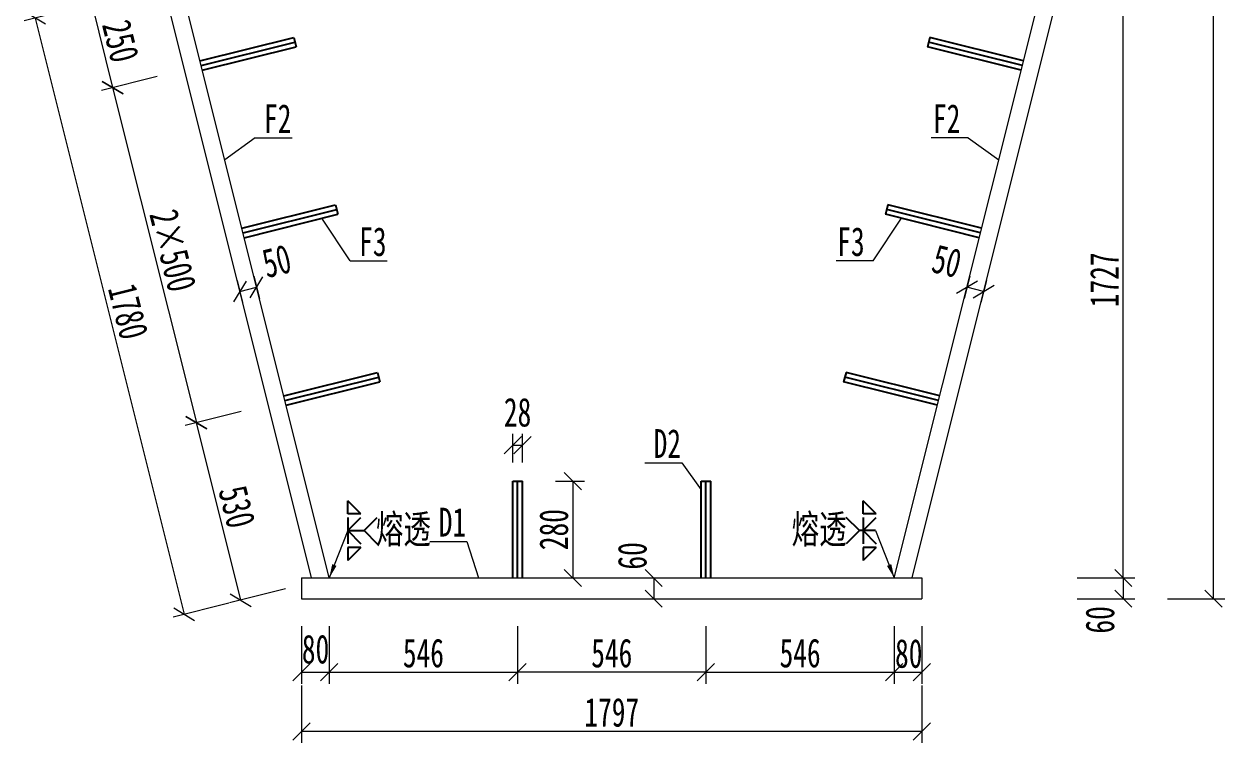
# Model space of a CAD drawing. Header units: millimetres. Extents: x -450182 to -147179, y 306993 to 695793.
# Drawn here: x -184816 to -181337, y 359278 to 361360 of the extents above; entities that cross this region are included whole.
import ezdxf

# ---------------------------------------------------------------- set-up
doc = ezdxf.new("R2010")
doc.units = ezdxf.units.MM
doc.header["$PDMODE"] = 34
doc.linetypes.add('CENTER2', pattern=[28.575, 19.05, -3.175, 3.175, -3.175])
doc.layers.get('Defpoints').update_dxf_attribs({"color": 8})
for name, color, linetype, lineweight in [('标注', 4, 'Continuous', 13), ('横隔板', 6, 'CENTER2', 18), ('细实线', 4, 'Continuous', 15), ('钢板粗线', 1, 'Continuous', 25)]:
    doc.layers.add(name, color=color, linetype=linetype, lineweight=lineweight)
doc.layers.add('焊缝', color=7, linetype='Continuous')
doc.styles.add('111', font='仿宋_GB2312.ttf', dxfattribs={"width": 0.7})
doc.styles.get("Standard").update_dxf_attribs({"font": '仿宋_GB2312.ttf'})
doc.dimstyles.new('200', dxfattribs={"dimscale": 0, "dimtxt": 2.5, "dimasz": 1.5, "dimexe": 1, "dimexo": 1, "dimgap": 0.4, "dimtad": 1, "dimdec": 0, "dimdsep": 46, "dimtxsty": '111', "dimblk": 'OBLIQUE', "dimcen": 0, "dimclrd": 256, "dimclre": 256, "dimclrt": 256, "dimadec": 1, "dimazin": 2, "dimtfac": 1, "dimtdec": 0, "dimtmove": 2, "dimatfit": 3, "dimfxl": 4, "dimfxlon": 1, "dimtolj": 1, "dimlwd": -1, "dimlwe": -1, "dimarcsym": 0})

# ---------------------------------------------------------------- blocks, each defined once
blk = doc.blocks.new('_Oblique')
at = {"color": 0, "linetype": 'ByBlock', "lineweight": -2}
blk.add_line((-0.5, -0.5), (0.5, 0.5), dxfattribs=at)
blk = doc.blocks.new('*D84')
at = {"layer": 'Defpoints', "color": 0, "transparency": 16777216}
for p in [(-183177.9, 359756.1), (-183177.9, 359696.1), (-182991.9, 359696.1)]:
    blk.add_point(p, dxfattribs=at)
at = {"layer": '细实线', "transparency": 16777216}
for p, q in [((-183041.9, 359756.1), (-182958.6, 359756.1)), ((-182991.9, 359756.1), (-182991.9, 359696.1)), ((-183041.9, 359696.1), (-182958.6, 359696.1))]:
    blk.add_line(p, q, dxfattribs=at)
at = {"layer": '细实线', "transparency": 16777216, "xscale": 50, "yscale": 50, "zscale": 50}
for p, rotation in [((-182991.9, 359756.1), 90), ((-182991.9, 359696.1), 270)]:
    blk.add_blockref('_Oblique', p, dxfattribs=dict(at, rotation=rotation))
at = {"layer": '细实线', "transparency": 16777216, "insert": (-183053.6, 359820.1), "char_height": 83.33, "attachment_point": 5, "rotation": 90, "style": '111'}
blk.add_mtext('\\A1;60', dxfattribs=at)
blk = doc.blocks.new('*D93')
at = {"layer": 'Defpoints', "color": 0, "transparency": 16777216}
for p in [(-184011.8, 359756.1), (-183931.8, 359756.1), (-183931.8, 359483.3)]:
    blk.add_point(p, dxfattribs=at)
at = {"layer": '细实线', "transparency": 16777216}
for p, q in [((-184011.8, 359616.7), (-184011.8, 359450)), ((-183931.8, 359616.7), (-183931.8, 359450)), ((-184011.8, 359483.3), (-183931.8, 359483.3))]:
    blk.add_line(p, q, dxfattribs=at)
at = {"layer": '细实线', "transparency": 16777216, "xscale": 50.00000000000004, "yscale": 50.00000000000004, "zscale": 50.00000000000004, "rotation": 180}
blk.add_blockref('_Oblique', (-184011.8, 359483.3), dxfattribs=at)
at = {"layer": '细实线', "transparency": 16777216, "xscale": 50.00000000000004, "yscale": 50.00000000000004, "zscale": 50.00000000000004}
blk.add_blockref('_Oblique', (-183931.8, 359483.3), dxfattribs=at)
at = {"layer": '细实线', "transparency": 16777216, "insert": (-183971.4, 359549.6), "char_height": 83.33, "attachment_point": 5, "style": '111'}
blk.add_mtext('\\A1;80', dxfattribs=at)
blk = doc.blocks.new('*D94')
at = {"layer": 'Defpoints', "color": 0, "transparency": 16777216}
for p in [(-183931.8, 359756.1), (-183386.2, 359756.1), (-183386.2, 359483.3)]:
    blk.add_point(p, dxfattribs=at)
at = {"layer": '细实线', "transparency": 16777216}
for p, q in [((-183931.8, 359616.7), (-183931.8, 359450)), ((-183386.2, 359616.7), (-183386.2, 359450)), ((-183931.8, 359483.3), (-183386.2, 359483.3))]:
    blk.add_line(p, q, dxfattribs=at)
at = {"layer": '细实线', "transparency": 16777216, "xscale": 50.00000000000004, "yscale": 50.00000000000004, "zscale": 50.00000000000004, "rotation": 180}
blk.add_blockref('_Oblique', (-183931.8, 359483.3), dxfattribs=at)
at = {"layer": '细实线', "transparency": 16777216, "xscale": 50.00000000000004, "yscale": 50.00000000000004, "zscale": 50.00000000000004}
blk.add_blockref('_Oblique', (-183386.2, 359483.3), dxfattribs=at)
at = {"layer": '细实线', "transparency": 16777216, "insert": (-183659, 359538.3), "char_height": 83.33, "attachment_point": 5, "style": '111'}
blk.add_mtext('\\A1;546', dxfattribs=at)
blk = doc.blocks.new('*D95')
at = {"layer": 'Defpoints', "color": 0, "transparency": 16777216}
for p in [(-182840.6, 359756.1), (-182295, 359756.1), (-182295, 359483.3)]:
    blk.add_point(p, dxfattribs=at)
at = {"layer": '细实线', "transparency": 16777216}
for p, q in [((-182840.6, 359616.7), (-182840.6, 359450)), ((-182295, 359616.7), (-182295, 359450)), ((-182840.6, 359483.3), (-182295, 359483.3))]:
    blk.add_line(p, q, dxfattribs=at)
at = {"layer": '细实线', "transparency": 16777216, "xscale": 50.00000000000004, "yscale": 50.00000000000004, "zscale": 50.00000000000004, "rotation": 180}
blk.add_blockref('_Oblique', (-182840.6, 359483.3), dxfattribs=at)
at = {"layer": '细实线', "transparency": 16777216, "xscale": 50.00000000000004, "yscale": 50.00000000000004, "zscale": 50.00000000000004}
blk.add_blockref('_Oblique', (-182295, 359483.3), dxfattribs=at)
at = {"layer": '细实线', "transparency": 16777216, "insert": (-182567.8, 359538.3), "char_height": 83.33, "attachment_point": 5, "style": '111'}
blk.add_mtext('\\A1;546', dxfattribs=at)
blk = doc.blocks.new('*D96')
at = {"layer": 'Defpoints', "color": 0, "transparency": 16777216}
for p in [(-182295, 359756.1), (-182215, 359756.1), (-182215, 359483.3)]:
    blk.add_point(p, dxfattribs=at)
at = {"layer": '细实线', "transparency": 16777216}
for p, q in [((-182295, 359616.7), (-182295, 359450)), ((-182215, 359616.7), (-182215, 359450)), ((-182295, 359483.3), (-182215, 359483.3))]:
    blk.add_line(p, q, dxfattribs=at)
at = {"layer": '细实线', "transparency": 16777216, "xscale": 50.00000000000004, "yscale": 50.00000000000004, "zscale": 50.00000000000004, "rotation": 180}
blk.add_blockref('_Oblique', (-182295, 359483.3), dxfattribs=at)
at = {"layer": '细实线', "transparency": 16777216, "xscale": 50.00000000000004, "yscale": 50.00000000000004, "zscale": 50.00000000000004}
blk.add_blockref('_Oblique', (-182215, 359483.3), dxfattribs=at)
at = {"layer": '细实线', "transparency": 16777216, "insert": (-182253.1, 359537), "char_height": 83.33, "attachment_point": 5, "style": '111'}
blk.add_mtext('\\A1;80', dxfattribs=at)
blk = doc.blocks.new('*D97')
at = {"layer": 'Defpoints', "color": 0, "transparency": 16777216}
for p in [(-184011.8, 359696.1), (-182215, 359696.1), (-184011.8, 359311.7)]:
    blk.add_point(p, dxfattribs=at)
at = {"layer": '标注', "transparency": 16777216}
for p, q in [((-184011.8, 359445), (-184011.8, 359278.4)), ((-182215, 359445), (-182215, 359278.4)), ((-182215, 359311.7), (-184011.8, 359311.7))]:
    blk.add_line(p, q, dxfattribs=at)
at = {"layer": '标注', "transparency": 16777216, "xscale": 49.99999999999995, "yscale": 49.99999999999995, "zscale": 49.99999999999995}
for p, rotation in [((-184011.8, 359311.7), 179.9999999999982), ((-182215, 359311.7), 359.9999999999982)]:
    blk.add_blockref('_Oblique', p, dxfattribs=dict(at, rotation=rotation))
at = {"layer": '标注', "transparency": 16777216, "insert": (-183113.4, 359366.7), "char_height": 83.33, "attachment_point": 5, "style": '111'}
blk.add_mtext('\\A1;1797', dxfattribs=at)
blk = doc.blocks.new('*D98')
at = {"layer": 'Defpoints', "color": 0, "transparency": 16777216}
for p in [(-181863.4, 361482.6), (-181631.5, 361482.6), (-182295, 359756.1)]:
    blk.add_point(p, dxfattribs=at)
at = {"layer": '细实线', "transparency": 16777216}
for p, q in [((-181764.8, 361482.6), (-181598.1, 361482.6)), ((-181631.5, 359756.1), (-181631.5, 361482.6)), ((-181764.8, 359756.1), (-181598.1, 359756.1))]:
    blk.add_line(p, q, dxfattribs=at)
at = {"layer": '细实线', "transparency": 16777216, "xscale": 50.00000000000004, "yscale": 50.00000000000004, "zscale": 50.00000000000004}
for p, rotation in [((-181631.5, 361482.6), 90), ((-181631.5, 359756.1), 270)]:
    blk.add_blockref('_Oblique', p, dxfattribs=dict(at, rotation=rotation))
at = {"layer": '细实线', "transparency": 16777216, "insert": (-181686.5, 360619.3), "char_height": 83.33, "attachment_point": 5, "rotation": 90, "style": '111'}
blk.add_mtext('\\A1;1727', dxfattribs=at)
blk = doc.blocks.new('*D101')
at = {"layer": 'Defpoints', "color": 0, "transparency": 16777216}
for p in [(-182454.3, 359756.1), (-182454.3, 359696.1), (-181631.5, 359696.1)]:
    blk.add_point(p, dxfattribs=at)
at = {"layer": '细实线', "transparency": 16777216}
for p, q in [((-181764.8, 359756.1), (-181598.1, 359756.1)), ((-181631.5, 359756.1), (-181631.5, 359696.1)), ((-181764.8, 359696.1), (-181598.1, 359696.1))]:
    blk.add_line(p, q, dxfattribs=at)
at = {"layer": '细实线', "transparency": 16777216, "xscale": 50.00000000000004, "yscale": 50.00000000000004, "zscale": 50.00000000000004}
for p, rotation in [((-181631.5, 359756.1), 90), ((-181631.5, 359696.1), 270)]:
    blk.add_blockref('_Oblique', p, dxfattribs=dict(at, rotation=rotation))
at = {"layer": '细实线', "transparency": 16777216, "insert": (-181698.9, 359634.8), "char_height": 83.33, "attachment_point": 5, "rotation": 90, "style": '111'}
blk.add_mtext('\\A1;60', dxfattribs=at)
blk = doc.blocks.new('*D102')
at = {"layer": 'Defpoints', "color": 0, "transparency": 16777216}
for p in [(-182430.9, 363249.1), (-181370.4, 363249.1), (-182340.3, 359696.1)]:
    blk.add_point(p, dxfattribs=at)
at = {"layer": '细实线', "transparency": 16777216}
for p, q in [((-181503.7, 363249.1), (-181337.1, 363249.1)), ((-181370.4, 359696.1), (-181370.4, 363249.1)), ((-181503.7, 359696.1), (-181337.1, 359696.1))]:
    blk.add_line(p, q, dxfattribs=at)
at = {"layer": '细实线', "transparency": 16777216, "xscale": 50.00000000000004, "yscale": 50.00000000000004, "zscale": 50.00000000000004}
for p, rotation in [((-181370.4, 363249.1), 90), ((-181370.4, 359696.1), 270)]:
    blk.add_blockref('_Oblique', p, dxfattribs=dict(at, rotation=rotation))
at = {"layer": '细实线', "transparency": 16777216, "insert": (-181425.4, 361472.6), "char_height": 83.33, "attachment_point": 5, "rotation": 90, "style": '111'}
blk.add_mtext('\\A1;3553', dxfattribs=at)
blk = doc.blocks.new('*D233')
at = {"layer": 'Defpoints', "color": 0, "transparency": 16777216}
for p in [(-183372.2, 360140.4), (-183400.2, 360036.1), (-183372.2, 360036.1)]:
    blk.add_point(p, dxfattribs=at)
at = {"layer": '细实线', "transparency": 16777216}
for p, q in [((-183400.2, 360090.4), (-183400.2, 360173.7)), ((-183372.2, 360090.4), (-183372.2, 360173.7)), ((-183400.2, 360140.4), (-183372.2, 360140.4))]:
    blk.add_line(p, q, dxfattribs=at)
at = {"layer": '细实线', "transparency": 16777216, "xscale": 50, "yscale": 50, "zscale": 50, "rotation": 180}
blk.add_blockref('_Oblique', (-183400.2, 360140.4), dxfattribs=at)
at = {"layer": '细实线', "transparency": 16777216, "xscale": 50, "yscale": 50, "zscale": 50}
blk.add_blockref('_Oblique', (-183372.2, 360140.4), dxfattribs=at)
at = {"layer": '细实线', "transparency": 16777216, "insert": (-183386.2, 360235.4), "char_height": 83.33, "attachment_point": 5, "style": '111'}
blk.add_mtext('\\A1;28', dxfattribs=at)
blk = doc.blocks.new('*D234')
at = {"layer": 'Defpoints', "color": 0, "transparency": 16777216}
for p in [(-183372.2, 360036.1), (-183372.2, 359756.1), (-183225.9, 359756.1)]:
    blk.add_point(p, dxfattribs=at)
at = {"layer": '细实线', "transparency": 16777216}
for p, q in [((-183275.9, 360036.1), (-183192.5, 360036.1)), ((-183225.9, 360036.1), (-183225.9, 359756.1)), ((-183275.9, 359756.1), (-183192.5, 359756.1))]:
    blk.add_line(p, q, dxfattribs=at)
at = {"layer": '细实线', "transparency": 16777216, "xscale": 50, "yscale": 50, "zscale": 50}
for p, rotation in [((-183225.9, 360036.1), 90), ((-183225.9, 359756.1), 270)]:
    blk.add_blockref('_Oblique', p, dxfattribs=dict(at, rotation=rotation))
at = {"layer": '细实线', "transparency": 16777216, "insert": (-183280.9, 359896.1), "char_height": 83.33, "attachment_point": 5, "rotation": 90, "style": '111'}
blk.add_mtext('\\A1;280', dxfattribs=at)
blk = doc.blocks.new('28-280加劲 无过焊孔')
at = {"layer": 'Defpoints'}
blk.add_line((0, 0), (0, -280), dxfattribs=at)
at = {"layer": '钢板粗线'}
for p, q in [((-14, 0), (-14, -280)), ((14, 0), (14, -280)), ((14, -280), (-14, -280))]:
    blk.add_line(p, q, dxfattribs=at)
blk = doc.blocks.new('*D235')
at = {"layer": 'Defpoints', "color": 0, "transparency": 16777216}
for p in [(-183386.2, 359756.1), (-182840.6, 359756.1), (-183386.2, 359483.3)]:
    blk.add_point(p, dxfattribs=at)
at = {"layer": '标注', "transparency": 16777216}
for p, q in [((-183386.2, 359616.7), (-183386.2, 359450)), ((-182840.6, 359616.7), (-182840.6, 359450)), ((-182840.6, 359483.3), (-183386.2, 359483.3))]:
    blk.add_line(p, q, dxfattribs=at)
at = {"layer": '标注', "transparency": 16777216, "xscale": 49.99999999999987, "yscale": 49.99999999999987, "zscale": 49.99999999999987, "rotation": 180}
blk.add_blockref('_Oblique', (-183386.2, 359483.3), dxfattribs=at)
at = {"layer": '标注', "transparency": 16777216, "xscale": 49.99999999999987, "yscale": 49.99999999999987, "zscale": 49.99999999999987}
blk.add_blockref('_Oblique', (-182840.6, 359483.3), dxfattribs=at)
at = {"layer": '标注', "transparency": 16777216, "insert": (-183113.4, 359538.3), "char_height": 83.33, "attachment_point": 5, "style": '111'}
blk.add_mtext('\\A1;546', dxfattribs=at)
blk = doc.blocks.new('*D251')
at = {"layer": 'Defpoints', "color": 0, "transparency": 16777216}
for p in [(-184206.8, 360650), (-184158.3, 360662.1), (-184142.2, 360597.8)]:
    blk.add_point(p, dxfattribs=at)
at = {"layer": '细实线', "transparency": 16777216}
for p, q in [((-184198.7, 360617.7), (-184182.6, 360553.3)), ((-184150.2, 360629.8), (-184134.1, 360565.4)), ((-184190.7, 360585.6), (-184142.2, 360597.8))]:
    blk.add_line(p, q, dxfattribs=at)
at = {"layer": '细实线', "transparency": 16777216, "xscale": 50, "yscale": 50, "zscale": 50}
for p, rotation in [((-184190.7, 360585.6), 194.0362434679103), ((-184142.2, 360597.8), 14.0362434679103)]:
    blk.add_blockref('_Oblique', p, dxfattribs=dict(at, rotation=rotation))
at = {"layer": '细实线', "transparency": 16777216, "insert": (-184084, 360673.4), "char_height": 83.33, "attachment_point": 5, "rotation": 14.0362, "style": '111'}
blk.add_mtext('\\A1;50', dxfattribs=at)
blk = doc.blocks.new('*D254')
at = {"layer": 'Defpoints', "color": 0, "transparency": 16777216}
for p in [(-182068.5, 360662.1), (-182020, 360650), (-182084.6, 360597.8)]:
    blk.add_point(p, dxfattribs=at)
at = {"layer": '细实线', "transparency": 16777216}
for p, q in [((-182076.6, 360629.8), (-182092.7, 360565.4)), ((-182028.1, 360617.7), (-182044.2, 360553.3)), ((-182036.1, 360585.6), (-182084.6, 360597.8))]:
    blk.add_line(p, q, dxfattribs=at)
at = {"layer": '细实线', "transparency": 16777216, "xscale": 50, "yscale": 50, "zscale": 50}
for p, rotation in [((-182084.6, 360597.8), 165.9637565320897), ((-182036.1, 360585.6), 345.9637565320897)]:
    blk.add_blockref('_Oblique', p, dxfattribs=dict(at, rotation=rotation))
at = {"layer": '细实线', "transparency": 16777216, "insert": (-182142.8, 360673.4), "char_height": 83.33, "attachment_point": 5, "rotation": 345.9638, "style": '111'}
blk.add_mtext('\\A1;50', dxfattribs=at)
blk = doc.blocks.new('*D311')
at = {"layer": 'Defpoints', "color": 0, "transparency": 16777216}
for p in [(-184363.4, 361482.6), (-184302.8, 361240), (-184559.2, 361175.9)]:
    blk.add_point(p, dxfattribs=at)
at = {"layer": '标注', "transparency": 16777216}
for p, q in [((-184490.5, 361450.8), (-184652.2, 361410.4)), ((-184619.8, 361418.5), (-184559.2, 361175.9)), ((-184429.9, 361208.3), (-184591.5, 361167.8))]:
    blk.add_line(p, q, dxfattribs=at)
at = {"layer": '标注', "transparency": 16777216, "xscale": 50, "yscale": 50, "zscale": 50}
for p, rotation in [((-184619.8, 361418.5), 104.0362434683212), ((-184559.2, 361175.9), 284.0362434683212)]:
    blk.add_blockref('_Oblique', p, dxfattribs=dict(at, rotation=rotation))
at = {"layer": '标注', "transparency": 16777216, "insert": (-184536.2, 361310.5), "char_height": 83.33, "attachment_point": 5, "rotation": 284.0362, "style": '111'}
blk.add_mtext('\\A1;250', dxfattribs=at)
blk = doc.blocks.new('*D312')
at = {"layer": 'Defpoints', "color": 0, "transparency": 16777216}
for p in [(-184302.8, 361240), (-184060.2, 360269.9), (-184316.7, 360205.8)]:
    blk.add_point(p, dxfattribs=at)
at = {"layer": '标注', "transparency": 16777216}
for p, q in [((-184429.9, 361208.3), (-184591.5, 361167.8)), ((-184559.2, 361175.9), (-184316.7, 360205.8)), ((-184187.3, 360238.1), (-184349, 360197.7))]:
    blk.add_line(p, q, dxfattribs=at)
at = {"layer": '标注', "transparency": 16777216, "xscale": 50, "yscale": 50, "zscale": 50}
for p, rotation in [((-184559.2, 361175.9), 104.036243467687), ((-184316.7, 360205.8), 284.0362434676871)]:
    blk.add_blockref('_Oblique', p, dxfattribs=dict(at, rotation=rotation))
at = {"layer": '标注', "transparency": 16777216, "insert": (-184384.6, 360704.2), "char_height": 83.33, "attachment_point": 5, "rotation": 284.0362, "style": '111'}
blk.add_mtext('\\A1;2×500', dxfattribs=at)
blk = doc.blocks.new('*D335')
at = {"layer": 'Defpoints', "color": 0, "transparency": 16777216}
for p in [(-184363.4, 361482.6), (-183931.8, 359756.1), (-184351.9, 359651)]:
    blk.add_point(p, dxfattribs=at)
at = {"layer": '标注', "transparency": 16777216}
for p, q in [((-184654.2, 361409.9), (-184815.9, 361369.4)), ((-184783.5, 361377.5), (-184351.9, 359651)), ((-184222.6, 359683.4), (-184384.3, 359642.9))]:
    blk.add_line(p, q, dxfattribs=at)
at = {"layer": '标注', "transparency": 16777216, "xscale": 49.99999999999987, "yscale": 49.99999999999987, "zscale": 49.99999999999987}
for p, rotation in [((-184783.5, 361377.5), 104.0362434679265), ((-184351.9, 359651), 284.0362434679265)]:
    blk.add_blockref('_Oblique', p, dxfattribs=dict(at, rotation=rotation))
at = {"layer": '标注', "transparency": 16777216, "insert": (-184514.4, 360527.6), "char_height": 83.33, "attachment_point": 5, "rotation": 284.0362, "style": '111'}
blk.add_mtext('\\A1;1780', dxfattribs=at)
blk = doc.blocks.new('*D337')
at = {"layer": 'Defpoints', "color": 0, "transparency": 16777216}
for p in [(-184060.2, 360269.9), (-184316.7, 360205.8), (-183931.8, 359756.1)]:
    blk.add_point(p, dxfattribs=at)
at = {"layer": '标注', "transparency": 16777216}
for p, q in [((-184187.3, 360238.1), (-184349, 360197.7)), ((-184188.2, 359692), (-184316.7, 360205.8)), ((-184058.9, 359724.3), (-184220.6, 359683.9))]:
    blk.add_line(p, q, dxfattribs=at)
at = {"layer": '标注', "transparency": 16777216, "xscale": 49.99999999999987, "yscale": 49.99999999999987, "zscale": 49.99999999999987}
for p, rotation in [((-184316.7, 360205.8), 104.0362434678914), ((-184188.2, 359692), 284.0362434678914)]:
    blk.add_blockref('_Oblique', p, dxfattribs=dict(at, rotation=rotation))
at = {"layer": '标注', "transparency": 16777216, "insert": (-184199.1, 359962.2), "char_height": 83.33, "attachment_point": 5, "rotation": 284.0362, "style": '111'}
blk.add_mtext('\\A1;530', dxfattribs=at)

msp = doc.modelspace()

# ---------------------------------------------------------------- linework, layer by layer
at = {"layer": '横隔板', "color": 2, "ltscale": 550}
for p, q in [((-183983.3, 359756.1), (-184414.9, 361482.6)), ((-183931.8, 359756.1), (-184363.4, 361482.6)), ((-182295, 359756.1), (-181863.4, 361482.6)), ((-182243.5, 359756.1), (-181811.9, 361482.6)), ((-184011.8, 359756.1), (-182215, 359756.1)), ((-184011.8, 359756.1), (-184011.8, 359696.1)), ((-182215, 359756.1), (-182215, 359696.1)), ((-184011.8, 359696.1), (-182215, 359696.1))]:
    msp.add_line(p, q, dxfattribs=at)
at = {"layer": '焊缝', "color": 4}
for p, q in [((-183839.8, 359941.7), (-183877.6, 359979.5)), ((-183877.6, 359941.7), (-183877.6, 359979.5)), ((-182347.3, 359941.7), (-182385.1, 359979.5)), ((-182385.1, 359941.7), (-182385.1, 359979.5)), ((-183839.8, 359941.7), (-183877.6, 359941.7)), ((-183877.6, 359893.1), (-183839.8, 359930.9)), ((-183877.6, 359930.9), (-183877.6, 359855.3)), ((-183830.7, 359893.1), (-183792.9, 359930.9)), ((-182396.1, 359893.1), (-182433.9, 359930.9)), ((-182347.3, 359941.7), (-182385.1, 359941.7)), ((-182385.1, 359893.1), (-182347.3, 359930.9)), ((-182385.1, 359930.9), (-182385.1, 359855.3)), ((-183877.6, 359893.1), (-183830.7, 359893.1)), ((-183877.6, 359893.1), (-183839.8, 359855.3)), ((-183830.7, 359893.1), (-183792.9, 359855.3)), ((-182396.1, 359893.1), (-182433.9, 359855.3)), ((-182349.2, 359893.1), (-182396.1, 359893.1)), ((-182385.1, 359893.1), (-182347.3, 359855.3)), ((-183839.8, 359844.5), (-183877.6, 359844.5)), ((-183877.6, 359844.5), (-183877.6, 359806.7)), ((-183839.8, 359844.5), (-183877.6, 359806.7)), ((-182347.3, 359844.5), (-182385.1, 359844.5)), ((-182385.1, 359844.5), (-182385.1, 359806.7)), ((-182347.3, 359844.5), (-182385.1, 359806.7))]:
    msp.add_line(p, q, dxfattribs=at)
for points in [[(-183910.6, 359791.2), (-183923.1, 359796.2), (-183931.8, 359756.1)], [(-182316.2, 359791.2), (-182303.6, 359796.2), (-182295, 359756.1)]]:
    msp.add_solid(points, dxfattribs=at)
at = {"layer": '细实线'}
for p, q in [((-184146.3, 361030.5), (-184234.5, 360967)), ((-184146.3, 361030.5), (-184039, 361030.5)), ((-182080.5, 361030.5), (-182187.8, 361030.5)), ((-182080.5, 361030.5), (-181992.3, 360967)), ((-183870.7, 360674.3), (-183953, 360797.6)), ((-182356, 360674.3), (-182273.8, 360797.6)), ((-183870.7, 360674.3), (-183763.5, 360674.3)), ((-182356, 360674.3), (-182463.3, 360674.3)), ((-183017.8, 360089.6), (-182910.5, 360089.6)), ((-182910.5, 360089.6), (-182854.6, 360011.2)), ((-183877.6, 359893.1), (-183931.8, 359756.1)), ((-182349.2, 359893.1), (-182295, 359756.1)), ((-183640.2, 359861.9), (-183532.9, 359861.9)), ((-183532.9, 359861.9), (-183499.3, 359756.1))]:
    msp.add_line(p, q, dxfattribs=at)

# ---------------------------------------------------------------- block references
for p, rotation in [((-184302.8, 361240), 104.0362434683023), ((-184181.5, 360755), 104.0362434683023), ((-184060.2, 360269.9), 104.0362434683023), ((-183386.2, 359756.1), 180.0000000000243), ((-182840.6, 359756.1), 180.0000000000243)]:
    msp.add_blockref('28-280加劲 无过焊孔', p, dxfattribs=dict(at, rotation=rotation))
at = {"layer": '细实线', "xscale": -1, "rotation": 255.9637565316977}
for p in [(-181924, 361240), (-182045.3, 360755), (-182166.6, 360269.9)]:
    msp.add_blockref('28-280加劲 无过焊孔', p, dxfattribs=at)

# ---------------------------------------------------------------- texts
at = {"layer": '细实线', "width": 0.7}
for s, p in [('F2', (-184120.7, 361044.6)), ('F2', (-182183, 361044.6)), ('F3', (-183845.1, 360688.4)), ('F3', (-182460.2, 360688.4)), ('D2', (-182992.2, 360103.7)), ('D1', (-183614.6, 359876.1)), ('熔透', (-183796.6, 359856)), ('熔透', (-182592.3, 359856))]:
    msp.add_text(s, height=83.33, dxfattribs=at).set_placement(p)

# ---------------------------------------------------------------- dimensions: what is measured, and where the dimension line sits
at = {"layer": '标注'}
for p1, p2, distance, picture, middle in [((-184363.4, 361482.6), (-183931.8, 359756.1), -433.1, '*D335', (-184514.4, 360527.6)), ((-184363.4, 361482.6), (-184302.8, 361240), -264.3, '*D311', (-184536.2, 361310.5)), ((-183931.8, 359756.1), (-184060.2, 360269.9), 264.3, '*D337', (-184199.1, 359962.2)), ((-182215, 359696.1), (-184011.8, 359696.1), 384.4, '*D97', (-183113.4, 359366.7))]:
    dim = msp.add_aligned_dim(p1=p1, p2=p2, distance=distance, dimstyle='200', override={"dimscale": 33.333333, "dimarcsym": 1}, dxfattribs=at)
    dim.commit()
    dim.dimension.update_dxf_attribs({"geometry": picture, "text_midpoint": middle})
dim = msp.add_aligned_dim(p1=(-184302.8, 361240), p2=(-184060.2, 360269.9), distance=-264.3, text='2×500', dimstyle='200', override={"dimscale": 33.333333, "dimarcsym": 1}, dxfattribs=at)
dim.commit()
dim.dimension.update_dxf_attribs({"geometry": '*D312', "text_midpoint": (-184384.6, 360704.2)})
dim = msp.add_linear_dim(base=(-183386.2, 359483.3), p1=(-182840.6, 359756.1), p2=(-183386.2, 359756.1), dimstyle='200', override={"dimscale": 33.333333, "dimarcsym": 1}, dxfattribs=at)
dim.commit()
dim.dimension.update_dxf_attribs({"geometry": '*D235', "text_midpoint": (-183113.4, 359538.3)})
at = {"layer": '细实线'}
for base, p1, p2, picture, middle in [((-181370.4, 363249.1), (-182340.3, 359696.1), (-182430.9, 363249.1), '*D102', (-181425.4, 361472.6)), ((-181631.4627477, 361482.5686059), (-182295.0197051, 359756.0686059), (-181863.3947052, 361482.5686059), '*D98', (-181686.4627477, 360619.3186059))]:
    dim = msp.add_linear_dim(base=base, p1=p1, p2=p2, angle=90, dimstyle='200', override={"dimscale": 33.333333, "dimarcsym": 1}, dxfattribs=at)
    dim.commit()
    dim.dimension.update_dxf_attribs({"geometry": picture, "text_midpoint": middle})
for base, p1, p2, angle, override, picture, middle, dimtype in [((-184142.2, 360597.8), (-184206.8, 360650), (-184158.3, 360662.1), 14.0362, {"dimscale": 33.333333, "dimfxl": 1.5, "dimarcsym": 1}, '*D251', (-184084, 360673.4), 161), ((-182084.6, 360597.8), (-182020, 360650), (-182068.5, 360662.1), 165.9638, {"dimscale": 33.333333, "dimfxl": 1.5, "dimarcsym": 1}, '*D254', (-182142.8, 360673.4), 161), ((-182991.9, 359696.1), (-183177.9, 359756.1), (-183177.9, 359696.1), 270, {"dimscale": 33.333333, "dimfxl": 1.5, "dimarcsym": 1}, '*D84', (-183053.6, 359820.1), 161), ((-181631.5, 359696.1), (-182454.3, 359756.1), (-182454.3, 359696.1), 90, {"dimscale": 33.333333, "dimarcsym": 1}, '*D101', (-181698.9, 359634.8), 160), ((-183931.8, 359483.3), (-184011.8, 359756.1), (-183931.8, 359756.1), 360, {"dimscale": 33.333333, "dimarcsym": 1}, '*D93', (-183971.4, 359549.6), 161), ((-182215, 359483.3), (-182295, 359756.1), (-182215, 359756.1), 0, {"dimscale": 33.333333, "dimarcsym": 1}, '*D96', (-182253.1, 359537), 161)]:
    dim = msp.add_linear_dim(base=base, p1=p1, p2=p2, angle=angle, dimstyle='200', override=override, dxfattribs=at)
    dim.commit()
    dim.dimension.update_dxf_attribs({"geometry": picture, "text_midpoint": middle, "dimtype": dimtype})
for p1, p2, distance, override, picture, middle in [((-183400.2, 360036.1), (-183372.2, 360036.1), 104.3, {"dimscale": 33.333333, "dimfxl": 1.5, "dimarcsym": 1}, '*D233', (-183386.2, 360235.4)), ((-183372.2, 360036.1), (-183372.2, 359756.1), 146.3, {"dimscale": 33.333333, "dimfxl": 1.5, "dimarcsym": 1}, '*D234', (-183280.9, 359896.1)), ((-183931.8, 359756.1), (-183386.2, 359756.1), -272.7, {"dimscale": 33.333333, "dimarcsym": 1}, '*D94', (-183659, 359538.3)), ((-182840.6, 359756.1), (-182295, 359756.1), -272.7, {"dimscale": 33.333333, "dimarcsym": 1}, '*D95', (-182567.8, 359538.3))]:
    dim = msp.add_aligned_dim(p1=p1, p2=p2, distance=distance, dimstyle='200', override=override, dxfattribs=at)
    dim.commit()
    dim.dimension.update_dxf_attribs({"geometry": picture, "text_midpoint": middle})

doc.saveas('drawing.dxf')
